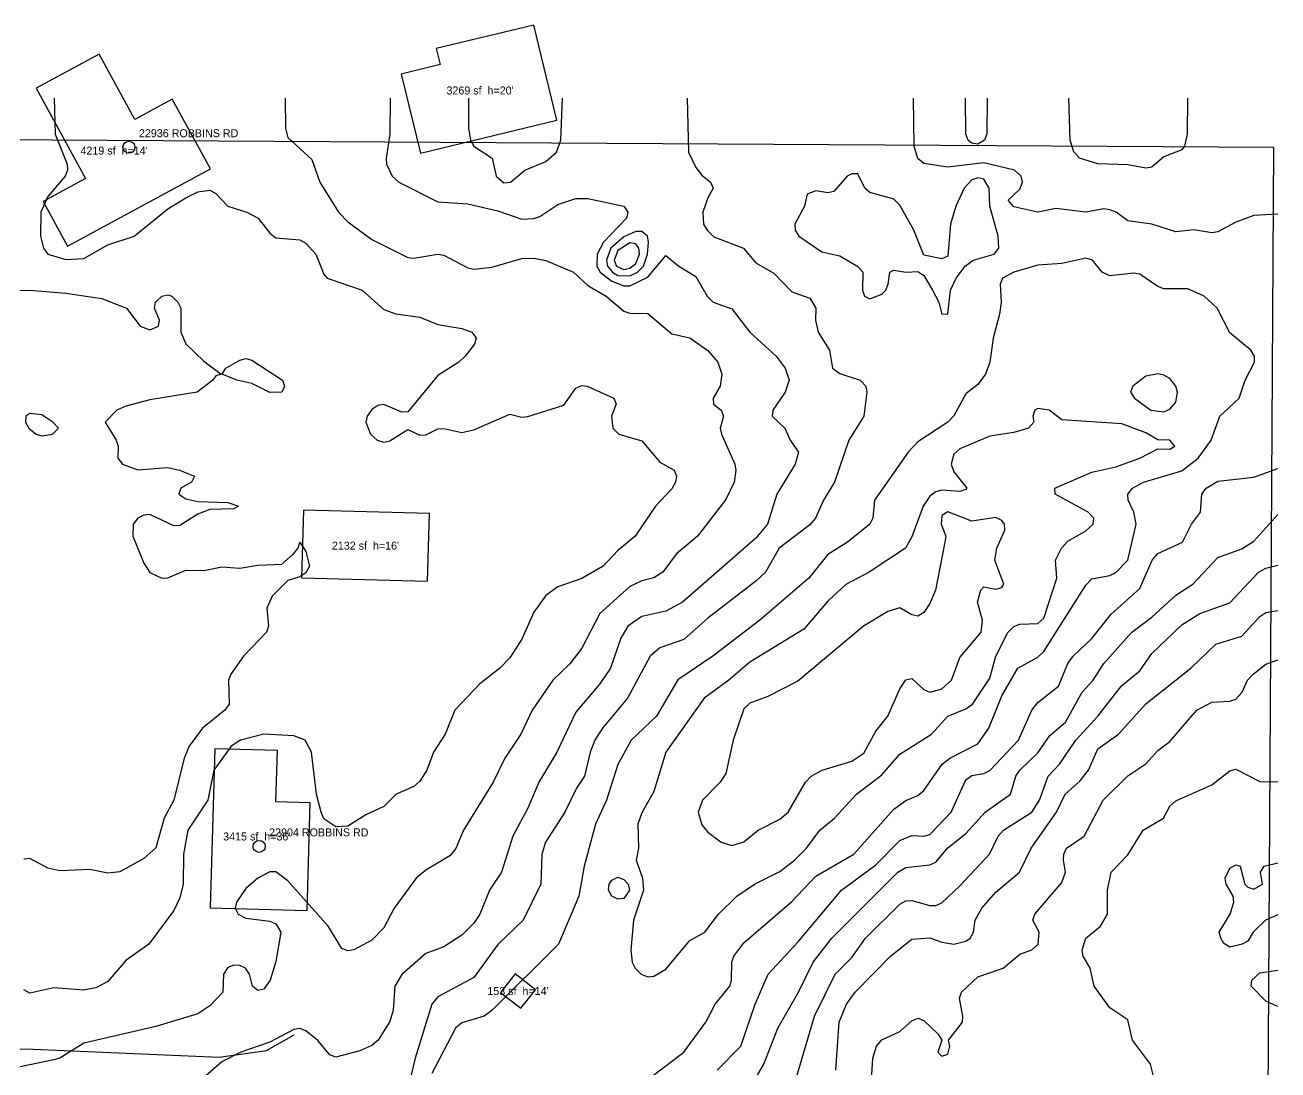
# Model space of a CAD drawing. Extents: x 425119 to 428731, y 1576976 to 1581037.
# Drawn here: x 428046 to 428672, y 1580515 to 1581037 of the extents above; entities that cross this region are included whole.
import ezdxf
from ezdxf.enums import TextEntityAlignment as Align

# ---------------------------------------------------------------- set-up
doc = ezdxf.new("R2010")
doc.units = 21
doc.header["$MEASUREMENT"] = 0
for name, color, linetype in [('A-BLDG-ANNO', 1, 'Continuous'), ('A-BLDG-FTPT', 1, 'Continuous'), ('C-ROAD-CNTR', 7, 'Continuous'), ('C-TOPO-MAJR', 3, 'Continuous'), ('C-TOPO-MINR', 8, 'Continuous'), ('G-ANNO-ADDR', 2, 'Continuous'), ('G-ANNO-AOI', 6, 'Continuous')]:
    doc.layers.add(name, color=color, linetype=linetype)

msp = doc.modelspace()

# ---------------------------------------------------------------- linework, layer by layer
at = {"layer": 'A-BLDG-FTPT'}
for points, elevation in [([(428253.73, 1581017.29), (428234.24, 1581012.6), (428243.88, 1580973.06), (428312.02, 1580989.49), (428300.44, 1581037.08), (428251.76, 1581025.37)], 86.05), ([(428051.67, 1581005.44), (428076.32, 1580960.31), (428055.15, 1580948.87), (428067.36, 1580926.47), (428138.85, 1580965.14), (428119.78, 1581000.01), (428100.99, 1580989.87), (428083.2, 1581022.49)], 83.37), ([(428248.35, 1580792.78), (428185.29, 1580794.5), (428184.35, 1580760.73), (428247.41, 1580759.01)], 82.4), ([(428138.76, 1580595.7), (428187.21, 1580594.32), (428188.78, 1580648.2), (428171.59, 1580648.66), (428172.32, 1580674.33), (428141.06, 1580675.24)], 83.63), ([(428291.2, 1580562.68), (428283.87, 1580553.38), (428293.98, 1580545.43), (428301.35, 1580554.73)], 87.15)]:
    msp.add_lwpolyline(points, close=True, dxfattribs=dict(at, elevation=elevation))
at = {"layer": 'C-ROAD-CNTR'}
msp.add_lwpolyline([(427831.02, 1580526.3), (428050.22, 1580524.99), (428143.25, 1580520.95), (428166.84, 1580524.3), (428180.77, 1580532.14)], dxfattribs=at)
at = {"layer": 'C-TOPO-MAJR'}
for points, elevation in [([(428228.75, 1581000.5), (428228.55, 1580982.5), (428226.63, 1580970.5), (428226.92, 1580967.5), (428229.77, 1580961.5), (428233.01, 1580958.5), (428252.5, 1580948.76), (428267.5, 1580947.69), (428282.5, 1580944.21), (428294.5, 1580940.07), (428300.5, 1580940.33), (428303.5, 1580941.43), (428312.5, 1580947.34), (428321.5, 1580950.39), (428327.5, 1580950.34), (428345.5, 1580946.51), (428347.53, 1580943.5), (428346.89, 1580940.5), (428335.26, 1580928.5), (428332.18, 1580922.5), (428332.08, 1580916.5), (428333.75, 1580913.5), (428339.5, 1580909.01), (428345.5, 1580906.67), (428348.5, 1580906.65), (428357.5, 1580911.01), (428366.5, 1580921.88), (428373.06, 1580916.5), (428381.5, 1580911.27), (428387.23, 1580901.5), (428390.21, 1580898.5), (428399.5, 1580895.11), (428408.45, 1580883.5), (428421.65, 1580871.5), (428426.1, 1580865.5), (428428.08, 1580859.5), (428426.17, 1580853.5), (428420.06, 1580844.5), (428419.73, 1580841.5), (428425.94, 1580835.5), (428428.65, 1580829.5), (428432.88, 1580823.5), (428431.23, 1580817.5), (428422.03, 1580802.5), (428417.36, 1580787.5), (428411.5, 1580780.58), (428374.8, 1580748.5), (428366.5, 1580743.99), (428354.5, 1580741.3), (428347.53, 1580736.5), (428344.06, 1580730.5), (428338.86, 1580715.5), (428333.5, 1580707.65), (428321.5, 1580693.58), (428312.07, 1580673.5), (428303.04, 1580658.5), (428297.5, 1580645.43), (428290.07, 1580631.5), (428284.27, 1580613.5), (428278.31, 1580604.5), (428273.55, 1580592.5), (428270.5, 1580587.92), (428264.5, 1580581.95), (428255.5, 1580576.09), (428246.5, 1580572.79), (428234.5, 1580562.41), (428231, 1580556.5), (428230.21, 1580544.5), (428228.5, 1580538.83), (428222.62, 1580529.5), (428219.5, 1580526.81), (428213.5, 1580524.21), (428201.5, 1580521.01), (428198.5, 1580522.08), (428192.5, 1580529.32), (428186.5, 1580534.19), (428183.5, 1580535.3), (428180.5, 1580534.83), (428168.5, 1580528.57), (428154.11, 1580523.5), (428144.5, 1580518.73), (428129.48, 1580505.5)], 85), ([(428527.19, 1581000.5), (428526.89, 1580982.5), (428525.84, 1580979.5), (428522.5, 1580977.6), (428519.5, 1580977.95), (428517.7, 1580979.5), (428516.53, 1580982.5), (428516.28, 1581000.5)], 85), ([(428627.31, 1581000.5), (428627.2, 1580982.5), (428625.84, 1580976.5), (428624.5, 1580974.66), (428615.5, 1580971.14), (428609.5, 1580965.98), (428606.5, 1580965.45), (428597.5, 1580967.11), (428582.5, 1580967.65), (428573.33, 1580970.5), (428570.5, 1580973.65), (428568.67, 1580979.5), (428568.04, 1581000.5)], 85), ([(428406.75, 1580502.5), (428415.47, 1580517.5), (428422.5, 1580535.5), (428432.84, 1580553.5), (428440.17, 1580568.5), (428449.46, 1580580.5), (428482.5, 1580613.5), (428486.5, 1580615.91), (428498.5, 1580617.2), (428501.5, 1580618.46), (428507.5, 1580625.66), (428516.5, 1580632.87), (428526.21, 1580643.5), (428538.8, 1580652.5), (428541.53, 1580661.5), (428543.44, 1580664.5), (428552.5, 1580673.12), (428558.5, 1580681.89), (428566.3, 1580688.5), (428574.69, 1580703.5), (428580.2, 1580709.5), (428585.5, 1580717.81), (428599.46, 1580733.5), (428609.5, 1580740.97), (428621.5, 1580752.08), (428629.94, 1580757.5), (428642.5, 1580770.81), (428654.5, 1580775.1), (428660.5, 1580779.09), (428672.5, 1580792.35)], 85), ([(428672.5, 1580592.2), (428666.33, 1580589.5), (428660.13, 1580583.5), (428657.5, 1580578.94), (428654.64, 1580577.5), (428648.5, 1580575.99), (428645.5, 1580577.86), (428643.89, 1580580.5), (428643.14, 1580583.5), (428648.68, 1580592.5), (428650.48, 1580598.5), (428650.17, 1580601.5), (428646.56, 1580607.5), (428646.05, 1580610.5), (428648.5, 1580615.46), (428651.5, 1580617.19), (428653.6, 1580616.5), (428655.99, 1580607.5), (428657.5, 1580606), (428660.5, 1580605.07), (428664.71, 1580607.5), (428663.85, 1580613.5), (428665.6, 1580616.5), (428672.5, 1580618.21)], 80), ([(428672.5, 1580546.33), (428666.5, 1580548.98), (428659.09, 1580556.5), (428659.47, 1580559.5), (428663.5, 1580563.19), (428672.5, 1580564.49)], 80)]:
    msp.add_lwpolyline(points, dxfattribs=dict(at, elevation=elevation))
at = {"layer": 'C-TOPO-MINR'}
for points, elevation in [([(428176.13, 1581000.5), (428176.3, 1580985.5), (428177.5, 1580980.83), (428189.5, 1580969.8), (428193.54, 1580958.5), (428202.9, 1580943.5), (428207.5, 1580938.66), (428219.5, 1580929.8), (428237.5, 1580920.9), (428240.5, 1580920.54), (428252.5, 1580922.48), (428255.5, 1580922.01), (428267.5, 1580915.63), (428270.5, 1580914.98), (428279.5, 1580915.97), (428294.5, 1580920.28), (428300.5, 1580920.54), (428306.5, 1580919.43), (428320.38, 1580913.5), (428327.5, 1580906.91), (428336.64, 1580901.5), (428345.5, 1580893.94), (428348.5, 1580892.97), (428357.5, 1580892.77), (428369.5, 1580882.65), (428378.5, 1580880.67), (428387.5, 1580874.4), (428392.42, 1580868.5), (428394.54, 1580862.5), (428393.6, 1580856.5), (428390.1, 1580850.5), (428390.37, 1580847.5), (428394.19, 1580844.5), (428395.29, 1580841.5), (428393.73, 1580835.5), (428394.28, 1580832.5), (428401, 1580817.5), (428401.54, 1580814.5), (428400.61, 1580808.5), (428396.5, 1580799.8), (428382.4, 1580781.5), (428371.62, 1580772.5), (428365.08, 1580763.5), (428360.5, 1580760.67), (428354.5, 1580759.25), (428348.5, 1580756.41), (428333.5, 1580742.84), (428324.5, 1580725.52), (428318.5, 1580717.74), (428310.07, 1580709.5), (428299.7, 1580694.5), (428294.07, 1580682.5), (428286.08, 1580670.5), (428280.18, 1580658.5), (428265.41, 1580634.5), (428261.5, 1580625.38), (428258.5, 1580621.61), (428246.5, 1580614.56), (428241.75, 1580610.5), (428230.69, 1580595.5), (428225.5, 1580585.74), (428219.5, 1580579.42), (428210.5, 1580574.66), (428207.5, 1580574.18), (428204.5, 1580575.29), (428197.62, 1580586.5), (428177.5, 1580609.17), (428171.5, 1580613.59), (428168.5, 1580613.71), (428162.5, 1580610.42), (428156.5, 1580605.32), (428151.94, 1580598.5), (428151.16, 1580595.5), (428152.73, 1580592.5), (428156.5, 1580590.56), (428168.5, 1580588.99), (428171.5, 1580587.6), (428174.08, 1580583.5), (428171.5, 1580568.76), (428168.75, 1580559.5), (428165.5, 1580555.01), (428162.5, 1580554.32), (428159.87, 1580556.5), (428158.41, 1580562.5), (428156.35, 1580565.5), (428153.5, 1580566.89), (428150.5, 1580567), (428147.5, 1580565.9), (428145.31, 1580562.5), (428145.04, 1580553.5), (428138.5, 1580546.63), (428132.5, 1580542.73), (428111.5, 1580536.37), (428075.5, 1580528.06), (428063.5, 1580520.53), (428060.5, 1580519.64), (428036.5, 1580514.67)], 84), ([(428060.79, 1581000.5), (428061.16, 1580982.5), (428067.23, 1580967.5), (428067.34, 1580964.5), (428066.23, 1580961.5), (428057.5, 1580951.43), (428054.07, 1580943.5), (428053.94, 1580931.5), (428055.39, 1580925.5), (428057.5, 1580922.49), (428066.5, 1580919.89), (428075.5, 1580920.41), (428087.5, 1580927.14), (428100.67, 1580931.5), (428117.5, 1580945.12), (428126.5, 1580950.74), (428132.5, 1580953.63), (428138.5, 1580954.47), (428141.5, 1580952.93), (428147.5, 1580946.59), (428157.11, 1580943.5), (428162.76, 1580940.5), (428168.5, 1580933.05), (428171.5, 1580930.69), (428183.5, 1580929.61), (428186.5, 1580928.09), (428191.59, 1580922.5), (428195.5, 1580912.52), (428197.21, 1580910.5), (428214.73, 1580904.5), (428225.5, 1580894.77), (428231.5, 1580892.6), (428243.5, 1580891.07), (428252.5, 1580887.36), (428264.5, 1580885.41), (428269.44, 1580883.5), (428270.5, 1580882.19), (428271.61, 1580880.5), (428270.81, 1580877.5), (428266.24, 1580871.5), (428263.09, 1580868.5), (428252.5, 1580861.88), (428237.5, 1580843.7), (428234.5, 1580843.48), (428225.5, 1580847.27), (428222.5, 1580846.9), (428219.5, 1580844.77), (428217.23, 1580841.5), (428216.51, 1580838.5), (428218.86, 1580832.5), (428222.14, 1580829.5), (428225.5, 1580828.56), (428228.5, 1580829.16), (428237.5, 1580834.82), (428243.5, 1580832.07), (428246.5, 1580832.2), (428252.5, 1580835.1), (428255.5, 1580835.32), (428264.5, 1580833.27), (428270.5, 1580834.69), (428288.5, 1580842.56), (428294.5, 1580840.99), (428297.5, 1580841.38), (428315.5, 1580846.98), (428321.5, 1580855.5), (428324.5, 1580856.85), (428327.2, 1580856.5), (428340.55, 1580850.5), (428341.7, 1580847.5), (428339.41, 1580841.5), (428339.97, 1580835.5), (428342.98, 1580832.5), (428354.5, 1580829.22), (428363.5, 1580818.45), (428370.69, 1580814.5), (428371.76, 1580811.5), (428371.28, 1580808.5), (428369.5, 1580805.14), (428361.4, 1580796.5), (428351.09, 1580781.5), (428342.5, 1580774.37), (428335.14, 1580766.5), (428324.5, 1580760.29), (428312.5, 1580756.19), (428306.5, 1580751.85), (428300.5, 1580743.56), (428294.5, 1580729.95), (428288.5, 1580720.73), (428283.55, 1580715.5), (428273.5, 1580707.64), (428260.99, 1580694.5), (428256.24, 1580682.5), (428250.35, 1580673.5), (428246.99, 1580664.5), (428243.5, 1580658.94), (428240.5, 1580656.41), (428231.65, 1580652.5), (428225.5, 1580646.31), (428216.5, 1580642.13), (428207.5, 1580636.56), (428201.5, 1580636.17), (428195.5, 1580640.24), (428194.16, 1580643.5), (428191.9, 1580652.5), (428189.36, 1580673.5), (428186.19, 1580679.5), (428180.5, 1580681.73), (428165.5, 1580682.43), (428153.95, 1580679.5), (428149.26, 1580676.5), (428140.5, 1580664.5), (428137.58, 1580649.5), (428127.58, 1580634.5), (428125.38, 1580622.5), (428125.2, 1580607.5), (428123.5, 1580600.65), (428120.5, 1580594.31), (428108.12, 1580577.5), (428096.5, 1580569.37), (428087.5, 1580558.81), (428081.5, 1580555.58), (428075.5, 1580554.45), (428060.5, 1580555.68), (428048.5, 1580553.06), (428045.5, 1580554.71)], 83), ([(428377.24, 1581000.5), (428377.9, 1580973.5), (428381.5, 1580965.8), (428384.5, 1580961.97), (428388.89, 1580958.5), (428390.21, 1580955.5), (428387.5, 1580950.75), (428385.07, 1580943.5), (428385.35, 1580937.5), (428387.11, 1580934.5), (428390.5, 1580931.12), (428405.37, 1580925.5), (428411.5, 1580918.13), (428420.5, 1580913.06), (428429.5, 1580903.61), (428438.5, 1580900.45), (428441.41, 1580895.5), (428441.26, 1580889.5), (428442.61, 1580883.5), (428448.24, 1580874.5), (428449.8, 1580865.5), (428453.5, 1580862.88), (428463.59, 1580859.5), (428466.45, 1580856.5), (428466.9, 1580853.5), (428465.5, 1580841.46), (428457.99, 1580829.5), (428450.89, 1580808.5), (428445.35, 1580799.5), (428441.37, 1580790.5), (428438.5, 1580787.17), (428423.11, 1580775.5), (428416.25, 1580763.5), (428411.5, 1580758.94), (428387.5, 1580740.55), (428375.5, 1580729.92), (428363.5, 1580725.75), (428358.64, 1580721.5), (428347.42, 1580700.5), (428334.88, 1580685.5), (428330.99, 1580679.5), (428328.62, 1580673.5), (428325.78, 1580661.5), (428321.82, 1580655.5), (428315.97, 1580643.5), (428306.34, 1580628.5), (428304.46, 1580622.5), (428304.05, 1580607.5), (428295.1, 1580589.5), (428282.5, 1580577.27), (428270.5, 1580560.87), (428252.5, 1580551.08), (428249.5, 1580547.49), (428241.26, 1580520.5), (428234.62, 1580493.5)], 86), ([(428267.8, 1581000.5), (428267.8, 1580985.5), (428268.89, 1580979.5), (428270.51, 1580976.5), (428279.76, 1580970.5), (428281.64, 1580961.5), (428285.5, 1580958.2), (428288.85, 1580958.5), (428295.97, 1580964.5), (428306.5, 1580968.77), (428311.91, 1580973.5), (428314.01, 1580979.5), (428314.84, 1581000.5)], 86), ([(428672.5, 1580942.52), (428660.5, 1580941.93), (428651.5, 1580938.59), (428642.5, 1580933.68), (428639.5, 1580933.23), (428630.5, 1580934.7), (428621.5, 1580933.62), (428609.5, 1580937.5), (428597.5, 1580939.18), (428591.67, 1580943.5), (428588.5, 1580944.73), (428585.5, 1580945.16), (428576.5, 1580943.58), (428561.5, 1580945.42), (428552.5, 1580943.46), (428540.5, 1580946.23), (428537.56, 1580949.5), (428543.5, 1580954.96), (428544.74, 1580958.5), (428544.15, 1580961.5), (428540.81, 1580964.5), (428525.5, 1580968.13), (428507.5, 1580965.95), (428495.5, 1580967.79), (428492.5, 1580970.4), (428490.69, 1580976.5), (428490.37, 1581000.5)], 86), ([(428359.6, 1580511.5), (428375.49, 1580523.5), (428386.44, 1580538.5), (428391.24, 1580547.5), (428398.43, 1580556.5), (428399.41, 1580559.5), (428399.51, 1580568.5), (428400.52, 1580571.5), (428405.5, 1580578.18), (428429.5, 1580598.89), (428441.5, 1580611.55), (428460.55, 1580622.5), (428480.5, 1580644.97), (428486.5, 1580649.4), (428492.5, 1580651.86), (428495.5, 1580654.29), (428504.65, 1580667.5), (428508.43, 1580670.5), (428522.5, 1580677.64), (428528.03, 1580685.5), (428534.5, 1580701.61), (428542.52, 1580715.5), (428552.5, 1580721), (428555.5, 1580723.83), (428576.5, 1580757.02), (428579.5, 1580760.2), (428588.5, 1580761.85), (428591.5, 1580763.33), (428597.5, 1580769.46), (428601.68, 1580787.5), (428600.46, 1580793.5), (428597.55, 1580799.5), (428597.4, 1580802.5), (428599.75, 1580805.5), (428605.23, 1580808.5), (428624.5, 1580814.21), (428632.64, 1580820.5), (428639.07, 1580829.5), (428643.51, 1580841.5), (428653.14, 1580850.5), (428656.13, 1580859.5), (428660.82, 1580868.5), (428660.74, 1580871.5), (428658.92, 1580874.5), (428648.5, 1580883.23), (428642.04, 1580895.5), (428635.68, 1580901.5), (428627.5, 1580905.19), (428615.5, 1580905.14), (428612.5, 1580906.27), (428603.5, 1580912.48), (428600.5, 1580913), (428588.5, 1580911.69), (428584.55, 1580913.5), (428579.81, 1580919.5), (428576.5, 1580920.54), (428564.5, 1580917.9), (428552.5, 1580916.96), (428540.47, 1580913.5), (428534.85, 1580910.5), (428533.71, 1580907.5), (428534.08, 1580898.5), (428533.27, 1580892.5), (428530.14, 1580880.5), (428528.4, 1580868.5), (428526.38, 1580862.5), (428522.5, 1580857.35), (428516.5, 1580852.63), (428510.5, 1580841.75), (428507.5, 1580838.59), (428492.5, 1580828.61), (428487.7, 1580823.5), (428470.8, 1580799.5), (428469.92, 1580790.5), (428468.41, 1580787.5), (428457.27, 1580778.5), (428447.5, 1580772.27), (428438.01, 1580760.5), (428413.45, 1580739.5), (428390.02, 1580721.5), (428372.5, 1580709.64), (428361.77, 1580691.5), (428349.18, 1580679.5), (428342.5, 1580667.38), (428336.89, 1580649.5), (428331.4, 1580637.5), (428325.67, 1580616.5), (428323.07, 1580601.5), (428312.82, 1580577.5), (428279.5, 1580544.32), (428275.71, 1580541.5), (428264.5, 1580538.14), (428261.28, 1580535.5), (428249.5, 1580512.86)], 87), ([(428042.5, 1580904.34), (428048.5, 1580904.54), (428066.5, 1580903.09), (428084.5, 1580900.33), (428096.93, 1580895.5), (428103.66, 1580886.5), (428108.5, 1580884.69), (428112.9, 1580886.5), (428113.38, 1580889.5), (428110.95, 1580895.5), (428111.38, 1580898.5), (428114.5, 1580901.53), (428117.5, 1580902.15), (428119.5, 1580901.5), (428122.5, 1580898.5), (428123.98, 1580895.5), (428124.04, 1580883.5), (428126.5, 1580877.6), (428135.5, 1580869.09), (428144.16, 1580862.5), (428141.5, 1580861.67), (428139.96, 1580859.5), (428132.25, 1580853.5), (428108.5, 1580849.61), (428096.5, 1580846.53), (428092.1, 1580844.5), (428086.23, 1580838.5), (428091.78, 1580829.5), (428092.7, 1580826.5), (428092.55, 1580820.5), (428094.87, 1580817.5), (428102.5, 1580814.63), (428117.5, 1580815.78), (428123.38, 1580814.5), (428130.88, 1580811.5), (428129.31, 1580808.5), (428124.09, 1580805.5), (428123.5, 1580804.13), (428123, 1580802.5), (428126.5, 1580800.24), (428132.5, 1580798.81), (428147.5, 1580798.32), (428152.86, 1580796.5), (428150.5, 1580795.18), (428138.5, 1580794.84), (428132.5, 1580792.53), (428123.5, 1580786.82), (428120.5, 1580786.74), (428108.5, 1580792.26), (428105.5, 1580791.99), (428102.5, 1580790.45), (428100.26, 1580787.5), (428100.13, 1580781.5), (428105.5, 1580767.96), (428108.5, 1580763.34), (428114.5, 1580760.46), (428117.5, 1580760.72), (428126.5, 1580764.56), (428135.5, 1580764.41), (428144.5, 1580766.24), (428153.5, 1580765.55), (428162.5, 1580767.08), (428174.5, 1580767.47), (428180.28, 1580772.5), (428182.69, 1580775.5), (428183.5, 1580778.47), (428186.5, 1580773.88), (428188.33, 1580766.5), (428186.5, 1580763.18), (428183.5, 1580761.2), (428177.5, 1580759.26), (428169.66, 1580751.5), (428167.1, 1580745.5), (428167.88, 1580736.5), (428166.94, 1580733.5), (428155.33, 1580721.5), (428148.97, 1580712.5), (428147.94, 1580709.5), (428148.16, 1580697.5), (428146.03, 1580694.5), (428134.95, 1580685.5), (428128.26, 1580676.5), (428125.66, 1580670.5), (428120.57, 1580649.5), (428115.68, 1580640.5), (428111.5, 1580625.7), (428105.5, 1580620.27), (428093.5, 1580613.74), (428087.5, 1580612.95), (428078.5, 1580614.78), (428063.5, 1580614.1), (428057.5, 1580615.49), (428048.5, 1580620.36), (428045.5, 1580619.93)], 82), ([(428392.24, 1580514.5), (428403.98, 1580526.5), (428411.14, 1580547.5), (428417.67, 1580562.5), (428432.5, 1580578.53), (428454.31, 1580604.5), (428471.5, 1580617.17), (428483.5, 1580629.4), (428489.5, 1580631.91), (428495.5, 1580631.45), (428498.5, 1580632.32), (428509.18, 1580643.5), (428516.5, 1580659.67), (428519.5, 1580661.84), (428525.5, 1580662.83), (428528.5, 1580664.32), (428542.75, 1580679.5), (428549.51, 1580694.5), (428552.5, 1580698.31), (428562.85, 1580706.5), (428567.5, 1580717.85), (428570.18, 1580721.5), (428579.5, 1580730.31), (428589.2, 1580742.5), (428603.5, 1580755.37), (428609.55, 1580769.5), (428612.5, 1580772.83), (428624.82, 1580778.5), (428629.3, 1580787.5), (428633.79, 1580793.5), (428634.42, 1580802.5), (428636.63, 1580805.5), (428642.5, 1580808.96), (428660.5, 1580811.02), (428672.5, 1580815.38)], 86), ([(428431.99, 1580511.5), (428440.85, 1580541.5), (428451.18, 1580562.5), (428459.5, 1580570.86), (428466.33, 1580580.5), (428483.5, 1580597.56), (428486.5, 1580599.19), (428489.5, 1580599.41), (428498.5, 1580596.9), (428501.5, 1580596.89), (428504.5, 1580598.15), (428513.5, 1580606.69), (428528.31, 1580622.5), (428532.65, 1580631.5), (428535.38, 1580634.5), (428549.5, 1580643.55), (428553.27, 1580649.5), (428557.68, 1580661.5), (428563.3, 1580667.5), (428571.52, 1580679.5), (428582.5, 1580691.5), (428594.5, 1580706.78), (428603.5, 1580714.09), (428609.5, 1580722.88), (428624.5, 1580737.1), (428633.5, 1580742.92), (428648.5, 1580748.14), (428662.86, 1580763.5), (428666.5, 1580765.56), (428672.5, 1580767.09)], 84), ([(428451.44, 1580514.5), (428453.12, 1580538.5), (428456.75, 1580547.5), (428461.22, 1580553.5), (428478.82, 1580571.5), (428489.5, 1580580.06), (428498.5, 1580580.61), (428504.5, 1580578.45), (428510.5, 1580577.53), (428516.5, 1580578.97), (428518.68, 1580580.5), (428520.24, 1580583.5), (428521.14, 1580589.5), (428524.43, 1580595.5), (428531.5, 1580603.54), (428543.37, 1580613.5), (428549.12, 1580625.5), (428561.81, 1580643.5), (428566.17, 1580652.5), (428573.5, 1580659.06), (428577.74, 1580664.5), (428582.5, 1580675.21), (428592.83, 1580682.5), (428606.5, 1580697.69), (428628.95, 1580715.5), (428641.5, 1580727.5), (428654.5, 1580731.47), (428663.5, 1580741.28), (428666.5, 1580743.32), (428672.5, 1580744.41)], 83), ([(428468.12, 1580490.5), (428470.04, 1580520.5), (428471.89, 1580526.5), (428474.5, 1580529.65), (428483.5, 1580533.8), (428489.5, 1580539.24), (428492.5, 1580540.44), (428495.5, 1580539.3), (428502.61, 1580532.5), (428504.46, 1580529.5), (428502.44, 1580523.5), (428504.5, 1580521.57), (428507.5, 1580522.43), (428508.42, 1580526.5), (428507.87, 1580529.5), (428514.74, 1580538.5), (428515.01, 1580541.5), (428513.28, 1580550.5), (428514.34, 1580553.5), (428522.5, 1580561.23), (428535.17, 1580565.5), (428543.5, 1580572.48), (428549.5, 1580574.58), (428552.6, 1580577.5), (428553.15, 1580583.5), (428549.9, 1580589.5), (428551.05, 1580592.5), (428564.5, 1580608.26), (428566.35, 1580613.5), (428565.31, 1580619.5), (428565.42, 1580622.5), (428566.78, 1580625.5), (428575.57, 1580631.5), (428585.13, 1580649.5), (428597.5, 1580661.7), (428606.5, 1580667.61), (428612.5, 1580674.4), (428618.5, 1580678.87), (428632.02, 1580694.5), (428639.5, 1580698.55), (428648.5, 1580698.95), (428651.5, 1580699.93), (428654.68, 1580703.5), (428657.33, 1580709.5), (428660.08, 1580712.5), (428666.5, 1580717.48), (428672.5, 1580719.64)], 82), ([(428610.24, 1580511.5), (428608.81, 1580517.5), (428599.86, 1580529.5), (428597.5, 1580539.61), (428588.5, 1580545.62), (428580.65, 1580556.5), (428578.59, 1580565.5), (428575.08, 1580571.5), (428574.69, 1580574.5), (428576.51, 1580580.5), (428583.83, 1580586.5), (428587.35, 1580592.5), (428587.28, 1580604.5), (428589.08, 1580613.5), (428597.5, 1580622.11), (428605.09, 1580634.5), (428615.3, 1580640.5), (428618.5, 1580646.52), (428621.5, 1580649.19), (428639.5, 1580657.12), (428648.5, 1580664.25), (428651.5, 1580664.93), (428663.5, 1580658.75), (428672.5, 1580658.63)], 81)]:
    msp.add_lwpolyline(points, dxfattribs=dict(at, elevation=elevation))
for points, elevation in [([(428504.5, 1580892.5), (428507.5, 1580892.71), (428508.89, 1580904.5), (428511.65, 1580910.5), (428516.07, 1580916.5), (428520.17, 1580919.5), (428530.64, 1580922.5), (428533, 1580925.5), (428532.67, 1580931.5), (428528.5, 1580946.5), (428528.1, 1580955.5), (428525.5, 1580959.95), (428522.5, 1580960.68), (428519.5, 1580959.7), (428515.58, 1580955.5), (428511.42, 1580946.5), (428508.79, 1580937.5), (428507.5, 1580921.46), (428504.5, 1580920.1), (428495.5, 1580922.04), (428490.53, 1580934.5), (428483.5, 1580947.09), (428480.5, 1580950.06), (428468.5, 1580953.36), (428466, 1580955.5), (428462.5, 1580962.66), (428459.5, 1580962.75), (428457.15, 1580961.5), (428450.5, 1580953.84), (428447.5, 1580953.18), (428441.5, 1580954.14), (428437.17, 1580952.5), (428435.76, 1580946.5), (428431.05, 1580937.5), (428431.15, 1580934.5), (428432.97, 1580931.5), (428444.5, 1580923.75), (428453.5, 1580921.7), (428462.5, 1580916.43), (428465, 1580913.5), (428464.89, 1580904.5), (428465.74, 1580901.5), (428468.5, 1580900.17), (428474.5, 1580902.55), (428476.47, 1580904.5), (428477.65, 1580907.5), (428478.56, 1580913.5), (428480.5, 1580914.58), (428486.5, 1580913.58), (428492.5, 1580913.93), (428495.5, 1580911.93), (428499.86, 1580904.5), (428502.99, 1580898.5), (428504.5, 1580892.5)], 87), ([(428339.82, 1580913.5), (428342.5, 1580911.87), (428348.5, 1580911.6), (428352.35, 1580913.5), (428355.36, 1580916.5), (428357.38, 1580922.5), (428357.91, 1580928.5), (428357.26, 1580931.5), (428354.5, 1580933.93), (428351.5, 1580933.78), (428345.5, 1580931.19), (428338.97, 1580925.5), (428336.81, 1580919.5), (428337.41, 1580916.5), (428339.82, 1580913.5)], 86), ([(428341.85, 1580916.5), (428345.5, 1580914.87), (428348.5, 1580915.45), (428351.5, 1580917.83), (428353.3, 1580922.5), (428353.02, 1580925.5), (428351.5, 1580927.72), (428348.5, 1580928.14), (428342.5, 1580924.35), (428340.64, 1580919.5), (428341.85, 1580916.5)], 87), ([(428168.5, 1580853.38), (428159.5, 1580857.84), (428152.07, 1580859.5), (428144.77, 1580862.5), (428146.49, 1580865.5), (428153.5, 1580869.54), (428156.5, 1580870.29), (428159.5, 1580869.56), (428174.81, 1580859.5), (428175.9, 1580856.5), (428174.61, 1580853.5), (428168.5, 1580853.38)], 82), ([(428608.94, 1580844.5), (428615.5, 1580843.73), (428618.5, 1580845), (428621.5, 1580848.43), (428622.28, 1580853.5), (428621.39, 1580856.5), (428618.5, 1580860.27), (428615.5, 1580862), (428612.5, 1580862.7), (428606.5, 1580861.59), (428599.91, 1580856.5), (428598.87, 1580853.5), (428600.83, 1580850.5), (428608.94, 1580844.5)], 88), ([(428354.14, 1580562.5), (428357.5, 1580561.2), (428360.5, 1580561.51), (428366.5, 1580565.03), (428378.5, 1580579.38), (428385.94, 1580583.5), (428392.86, 1580592.5), (428401.96, 1580601.5), (428410.84, 1580607.5), (428423.5, 1580613.87), (428430.84, 1580619.5), (428436.79, 1580625.5), (428443.48, 1580634.5), (428450.85, 1580640.5), (428461.85, 1580652.5), (428474.5, 1580662.13), (428483.5, 1580672.57), (428499.29, 1580682.5), (428507.5, 1580691.51), (428516.5, 1580695.17), (428519.88, 1580697.5), (428528.5, 1580710.52), (428531.42, 1580721.5), (428537.5, 1580733.27), (428540.5, 1580736.38), (428543.5, 1580737.52), (428552.5, 1580737.89), (428555.5, 1580740.48), (428561.96, 1580760.5), (428561.28, 1580769.5), (428564.35, 1580775.5), (428567.5, 1580778.99), (428576.5, 1580784.13), (428580.11, 1580787.5), (428580.38, 1580790.5), (428577.68, 1580793.5), (428561.17, 1580802.5), (428560.97, 1580805.5), (428579.5, 1580813.58), (428591.5, 1580816.19), (428603.5, 1580820.54), (428612.5, 1580825.13), (428618.5, 1580825), (428620.94, 1580826.5), (428618.5, 1580829.5), (428612.5, 1580829.73), (428606.5, 1580833.21), (428594.5, 1580837.66), (428564.5, 1580839.7), (428558.18, 1580844.5), (428552.5, 1580845.34), (428550.98, 1580844.5), (428550.01, 1580841.5), (428550.41, 1580838.5), (428547.84, 1580835.5), (428540.5, 1580833.36), (428528.5, 1580831.47), (428513.5, 1580825.21), (428510.5, 1580822.43), (428509.22, 1580817.5), (428510.5, 1580813.68), (428517.03, 1580805.5), (428516.5, 1580804.91), (428513.5, 1580803.85), (428504.5, 1580804.45), (428501.5, 1580803.69), (428498.5, 1580801.5), (428495.16, 1580796.5), (428489.5, 1580781.24), (428486.26, 1580775.5), (428468.16, 1580763.5), (428456.5, 1580757.27), (428447.5, 1580749.07), (428435.5, 1580734.97), (428408.44, 1580718.5), (428398.07, 1580709.5), (428385.59, 1580700.5), (428366.49, 1580673.5), (428360.5, 1580653.82), (428354.5, 1580643.1), (428352.57, 1580637.5), (428352.83, 1580625.5), (428351.68, 1580619.5), (428354.87, 1580610.5), (428355.35, 1580604.5), (428350.41, 1580589.5), (428349, 1580574.5), (428349.73, 1580568.5), (428351.17, 1580565.5), (428354.14, 1580562.5)], 88), ([(428051.77, 1580832.5), (428054.5, 1580831.72), (428059.86, 1580832.5), (428062.89, 1580835.5), (428060.13, 1580838.5), (428054.5, 1580842.15), (428048.5, 1580842.84), (428046.61, 1580841.5), (428046.45, 1580838.5), (428047.98, 1580835.5), (428051.77, 1580832.5)], 82), ([(428394.09, 1580628.5), (428399.5, 1580626.9), (428405.5, 1580628.74), (428412.66, 1580634.5), (428423.5, 1580640.07), (428427.67, 1580643.5), (428436.37, 1580658.5), (428439.17, 1580661.5), (428444.66, 1580664.5), (428459.5, 1580669), (428465.5, 1580673.07), (428471.5, 1580683.96), (428477.5, 1580691.51), (428483.5, 1580705.18), (428486.5, 1580709.7), (428489.5, 1580710.36), (428495.5, 1580704.83), (428498.5, 1580703.54), (428504.5, 1580705.24), (428509.34, 1580709.5), (428513.5, 1580720.85), (428524.09, 1580733.5), (428524.74, 1580739.5), (428522.31, 1580748.5), (428524.03, 1580754.5), (428525.5, 1580756.24), (428531.5, 1580755.01), (428534.5, 1580755.83), (428535.55, 1580757.5), (428530.94, 1580769.5), (428532.04, 1580775.5), (428536.01, 1580784.5), (428535.84, 1580787.5), (428534.5, 1580789.36), (428531.5, 1580790.78), (428519.5, 1580789.04), (428507.5, 1580793.6), (428504.5, 1580791.83), (428504.2, 1580787.5), (428506.41, 1580781.5), (428506.04, 1580778.5), (428501.29, 1580754.5), (428498.5, 1580747.79), (428495.5, 1580743.41), (428492.5, 1580741.56), (428489.5, 1580742.17), (428483.5, 1580745.59), (428477.5, 1580743.78), (428465.25, 1580736.5), (428432.5, 1580708.95), (428417.5, 1580701.41), (428408.5, 1580698.08), (428405.5, 1580695.14), (428400.17, 1580679.5), (428396.5, 1580662.8), (428393.72, 1580658.5), (428384.9, 1580649.5), (428382.72, 1580643.5), (428384.5, 1580637.22), (428387.5, 1580633.51), (428394.09, 1580628.5)], 89), ([(428342.5, 1580599.94), (428339.56, 1580601.5), (428337.92, 1580604.5), (428338.13, 1580607.5), (428339.5, 1580609.52), (428342.5, 1580610.92), (428345.5, 1580609.89), (428347.66, 1580607.5), (428348.41, 1580604.5), (428345.5, 1580600.34), (428342.5, 1580599.94)], 87)]:
    msp.add_lwpolyline(points, close=True, dxfattribs=dict(at, elevation=elevation))
at = {"layer": 'G-ANNO-ADDR'}
for centre in [(428098.12, 1580976), (428163.19, 1580626.39)]:
    msp.add_circle(centre, 3, dxfattribs=at)
at = {"layer": 'G-ANNO-AOI'}
msp.add_lwpolyline([(428646.7, 1576976.16), (428670.47, 1580975.86), (425143.3, 1580996.99), (425119.16, 1576997.28), (428646.7, 1576976.16)], close=True, dxfattribs=at)

# ---------------------------------------------------------------- texts
at = {"layer": 'A-BLDG-ANNO'}
for s, p in [("3269 sf  h=20'", (428273.63, 1581004.37)), ("4219 sf  h=14'", (428090.68, 1580974.31)), ("2132 sf  h=16'", (428216.35, 1580776.76)), ("3415 sf  h=36'", (428162.01, 1580631.35)), ("153 sf  h=14'", (428292.6, 1580554.06))]:
    msp.add_text(s, height=4, dxfattribs=at).set_placement(p, align=Align.MIDDLE_CENTER)
at = {"layer": 'G-ANNO-ADDR'}
for s, p in [('22936 ROBBINS RD', (428103.12, 1580981)), ('22904 ROBBINS RD', (428168.19, 1580631.39))]:
    msp.add_text(s, height=4, dxfattribs=at).set_placement(p)

doc.saveas('drawing.dxf')
